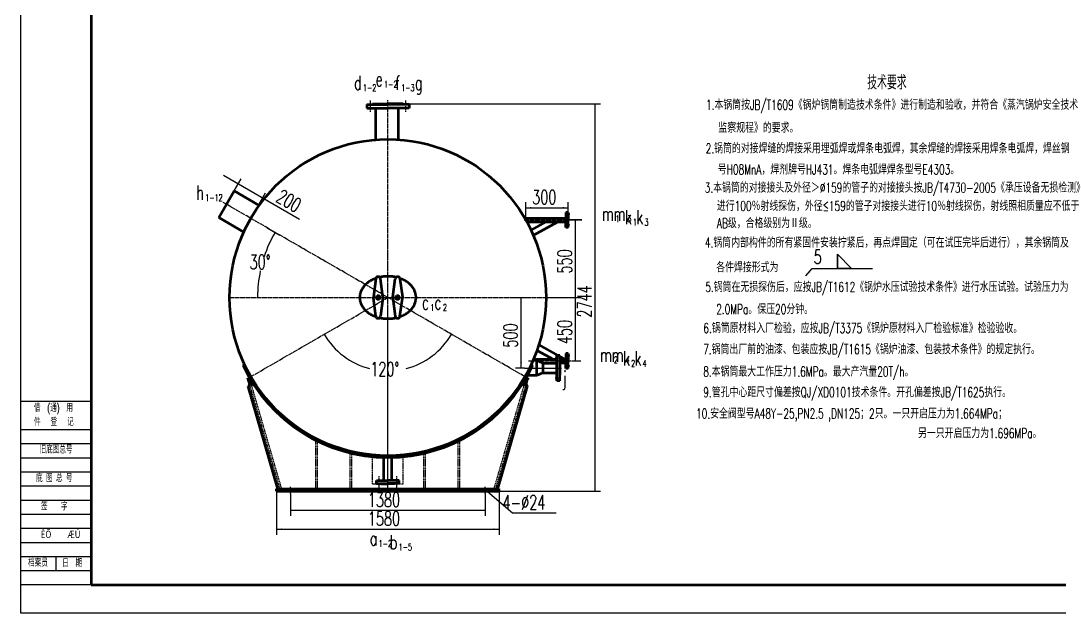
# Model space of a CAD drawing. Header units: millimetres. Extents: x -5940 to 5940, y -4200 to 4200.
# Drawn here: x -5940 to 1430, y -4200 to 0 of the extents above; entities that cross this region are included whole.
import ezdxf

# ---------------------------------------------------------------- set-up
doc = ezdxf.new("R2010")
doc.units = ezdxf.units.MM
doc.linetypes.add('EB_DASH', pattern=[6, 3, -3])
doc.linetypes.add('EB_DASHDOT', pattern=[39, 30, -3, 3, -3])
for name, color, linetype, lineweight in [('CAXA0', 7, 'Continuous', 70), ('CAXA1', 1, 'EB_DASHDOT', 25), ('CAXA2', 6, 'EB_DASH', 25), ('CAXA3', 7, 'Continuous', 25), ('CAXA4', 3, 'Continuous', 25)]:
    doc.layers.add(name, color=color, linetype=linetype, lineweight=lineweight)
doc.styles.add('UserTxtStyle13', font='', dxfattribs={"width": 0.667})
doc.styles.add('标准', font='ROMANS.SHX', dxfattribs={"width": 0.667, "bigfont": 'HZTXT.SHX'})
doc.styles.get('UserTxtStyle13').set_extended_font_data('FangSong_GB2312')
doc.dimstyles.new('标准', dxfattribs={"dimscale": 20, "dimtxt": 5, "dimasz": 2, "dimexe": 2, "dimexo": 0, "dimtad": 1, "dimdec": 1, "dimzin": 12, "dimdsep": 46, "dimtxsty": '标准', "dimcen": 0, "dimdle": 6, "dimaunit": 1, "dimazin": 2, "dimtfac": 1, "dimtdec": 3, "dimtmove": 0, "dimatfit": 3, "dimfxl": 0, "dimtolj": 1, "dimtzin": 0, "dimarcsym": 0})

# ---------------------------------------------------------------- blocks, each defined once
blk = doc.blocks.new('CAXBLOCK74', base_point=(-327.7, -1755.7))
at = {"layer": 'CAXA4', "linetype": 'Continuous', "lineweight": 25}
blk.add_hatch(color=0, dxfattribs=at).paths.add_polyline_path([(-373.8, -1808.9), (-343.8, -1782), (-351.4, -1775.4)], flags=0)
at = {"layer": 'CAXA4', "color": 0, "linetype": 'Continuous', "lineweight": 35}
for p, q in [((-149.2, -1755.7), (-149.2, -1655.7)), ((-49.2, -1755.7), (-149.2, -1655.7)), ((-149.2, -1755.7), (-49.2, -1755.7))]:
    blk.add_line(p, q, dxfattribs=at)
at = {"layer": 'CAXA4', "color": 0, "linetype": 'Continuous', "lineweight": 25}
for p, q in [((-373.8, -1808.9), (-327.7, -1755.7)), ((-327.7, -1755.7), (99.3, -1755.7))]:
    blk.add_line(p, q, dxfattribs=at)
at = {"layer": 'CAXA4', "color": 0, "linetype": 'Continuous', "lineweight": 25, "insert": (-317.7, -1623.2), "char_height": 100, "attachment_point": 1, "style": '标准'}
blk.add_mtext('5', dxfattribs=at)
blk = doc.blocks.new('CAXBLOCK84')
at = {"layer": 'CAXA4', "attachment_point": 1, "style": '标准'}
for s, insert, char_height in [('d', (-3577.6, -389.4), 100), ('1-2', (-3513.9, -451.3), 47.62)]:
    blk.add_mtext(s, dxfattribs=dict(at, insert=insert, char_height=char_height))
blk = doc.blocks.new('CAXBLOCK85')
at = {"layer": 'CAXA4', "attachment_point": 1, "style": '标准'}
for s, insert, char_height in [('e', (-3424.4, -364.4), 100), ('1-2', (-3363.9, -426.3), 47.62)]:
    blk.add_mtext(s, dxfattribs=dict(at, insert=insert, char_height=char_height))
blk = doc.blocks.new('CAXBLOCK86')
at = {"layer": 'CAXA4', "attachment_point": 1, "style": '标准'}
for s, insert, char_height in [('f', (-3284.3, -389.4), 100), ('1-3', (-3242.9, -451.3), 47.62)]:
    blk.add_mtext(s, dxfattribs=dict(at, insert=insert, char_height=char_height))
blk = doc.blocks.new('CAXBLOCK87')
at = {"layer": 'CAXA4', "attachment_point": 1, "style": '标准'}
for s, insert, char_height in [('c', (-3095.9, -1947.3), 100), ('1', (-3035.4, -2009.2), 47.6)]:
    blk.add_mtext(s, dxfattribs=dict(at, insert=insert, char_height=char_height))
blk = doc.blocks.new('CAXBLOCK88')
at = {"layer": 'CAXA4', "attachment_point": 1, "style": '标准'}
for s, insert, char_height in [('c', (-3007.3, -1947.3), 100), ('2', (-2946.8, -2009.2), 47.6)]:
    blk.add_mtext(s, dxfattribs=dict(at, insert=insert, char_height=char_height))
blk = doc.blocks.new('*CAXBLOCK8990')
at = {"layer": 'CAXA4', "linetype": 'Continuous', "lineweight": 25}
for points in [[(-2359.1, -1325.2), (-2319.1, -1330.2), (-2319.1, -1320.2)], [(-2057.7, -1325.2), (-2097.7, -1330.2), (-2097.7, -1320.2)]]:
    blk.add_hatch(color=0, dxfattribs=at).paths.add_polyline_path(points, flags=0)
at = {"layer": 'CAXA4', "color": 0, "linetype": 'Continuous', "lineweight": 25}
for p, q in [((-2359.1, -1411.8), (-2359.1, -1285.2)), ((-2359.1, -1325.2), (-2057.7, -1325.2)), ((-2057.7, -1417.3), (-2057.7, -1285.2))]:
    blk.add_line(p, q, dxfattribs=at)
at = {"layer": 'CAXA4', "color": 0, "linetype": 'Continuous', "lineweight": 25, "insert": (-2313.7, -1200.2), "char_height": 100, "attachment_point": 1, "style": '标准'}
blk.add_mtext('300', dxfattribs=at)
blk = doc.blocks.new('*CAXBLOCK9091')
at = {"layer": 'CAXA4', "linetype": 'Continuous', "lineweight": 25}
for points in [[(-2391.7, -1961.8), (-2386.7, -2001.8), (-2396.7, -2001.8)], [(-2391.7, -2461.8), (-2386.7, -2421.8), (-2396.7, -2421.8)]]:
    blk.add_hatch(color=0, dxfattribs=at).paths.add_polyline_path(points, flags=0)
at = {"layer": 'CAXA4', "color": 0, "linetype": 'Continuous', "lineweight": 25}
for p, q in [((-2473.4, -1961.8), (-2351.7, -1961.8)), ((-2391.7, -2461.8), (-2391.7, -1961.8)), ((-2367.2, -2461.8), (-2431.7, -2461.8))]:
    blk.add_line(p, q, dxfattribs=at)
at = {"layer": 'CAXA4', "color": 0, "linetype": 'Continuous', "lineweight": 25, "insert": (-2516.7, -2317.1), "char_height": 100, "attachment_point": 1, "rotation": 90, "style": '标准'}
blk.add_mtext('500', dxfattribs=at)
blk = doc.blocks.new('*CAXBLOCK9192')
at = {"layer": 'CAXA4', "linetype": 'Continuous', "lineweight": 25}
for points in [[(-3787.9, -2222.1), (-3770.7, -2258.8), (-3762.4, -2253.1)], [(-2886.3, -2222.1), (-2903.5, -2258.8), (-2911.7, -2253.1)]]:
    blk.add_hatch(color=0, dxfattribs=at).paths.add_polyline_path(points, flags=0)
at = {"layer": 'CAXA4', "color": 0, "linetype": 'Continuous', "lineweight": 25}
for start, end in [(210, 255.5854), (284.4146, 330)]:
    blk.add_arc((-3337.1, -1961.8), 520.5, start, end, dxfattribs=at)
at = {"layer": 'CAXA4', "color": 0, "linetype": 'Continuous', "lineweight": 25, "insert": (-3461.6, -2419.9), "char_height": 100, "attachment_point": 1, "style": '标准'}
blk.add_mtext('120{%%D}', dxfattribs=at)
blk = doc.blocks.new('*CAXBLOCK9293')
at = {"layer": 'CAXA4', "linetype": 'Continuous', "lineweight": 25}
for points in [[(-4137.2, -1499.8), (-4160.9, -1532.6), (-4152.1, -1537.2)], [(-4261, -1961.8), (-4265.2, -1921.6), (-4255.2, -1922.1)]]:
    blk.add_hatch(color=0, dxfattribs=at).paths.add_polyline_path(points, flags=0)
at = {"layer": 'CAXA4', "color": 0, "linetype": 'Continuous', "lineweight": 25}
blk.add_line((-4193.2, -1467.5), (-4102.6, -1519.8), dxfattribs=at)
for start, end in [(150, 161.7639), (168.18779, 180)]:
    blk.add_arc((-3337.1, -1961.8), 924, start, end, dxfattribs=at)
at = {"layer": 'CAXA4', "color": 0, "linetype": 'Continuous', "lineweight": 25, "insert": (-4317.4, -1660.2), "char_height": 100, "attachment_point": 1, "style": '标准'}
blk.add_mtext('30{%%D}', dxfattribs=at)
blk = doc.blocks.new('*CAXBLOCK9394')
at = {"layer": 'CAXA4', "linetype": 'Continuous', "lineweight": 25}
for points in [[(-4027.1, -3470.1), (-3987.1, -3475.1), (-3987.1, -3465.1)], [(-2647.1, -3470.1), (-2687.1, -3475.1), (-2687.1, -3465.1)]]:
    blk.add_hatch(color=0, dxfattribs=at).paths.add_polyline_path(points, flags=0)
at = {"layer": 'CAXA4', "color": 0, "linetype": 'Continuous', "lineweight": 25}
for p, q in [((-4027.1, -3350.9), (-4027.1, -3510.1)), ((-2647.1, -3350.9), (-2647.1, -3510.1)), ((-4027.1, -3470.1), (-2647.1, -3470.1))]:
    blk.add_line(p, q, dxfattribs=at)
at = {"layer": 'CAXA4', "color": 0, "linetype": 'Continuous', "lineweight": 25, "insert": (-3479.1, -3345.1), "char_height": 100, "attachment_point": 1, "style": '标准'}
blk.add_mtext('1380', dxfattribs=at)
blk = doc.blocks.new('*CAXBLOCK9495')
at = {"layer": 'CAXA4', "linetype": 'Continuous', "lineweight": 25}
for points in [[(-4127.1, -3603.7), (-4087.1, -3608.7), (-4087.1, -3598.7)], [(-2547.1, -3603.7), (-2587.1, -3608.7), (-2587.1, -3598.7)]]:
    blk.add_hatch(color=0, dxfattribs=at).paths.add_polyline_path(points, flags=0)
at = {"layer": 'CAXA4', "color": 0, "linetype": 'Continuous', "lineweight": 25}
for p, q in [((-4127.1, -3317.8), (-4127.1, -3643.7)), ((-2547.1, -3317.8), (-2547.1, -3643.7)), ((-4127.1, -3603.7), (-2547.1, -3603.7))]:
    blk.add_line(p, q, dxfattribs=at)
at = {"layer": 'CAXA4', "color": 0, "linetype": 'Continuous', "lineweight": 25, "insert": (-3479.1, -3478.7), "char_height": 100, "attachment_point": 1, "style": '标准'}
blk.add_mtext('1580', dxfattribs=at)
blk = doc.blocks.new('*CAXBLOCK9596')
at = {"layer": 'CAXA4', "linetype": 'Continuous', "lineweight": 25}
blk.add_hatch(color=0, dxfattribs=at).paths.add_polyline_path([(-2647.1, -3323), (-2619.9, -3352.8), (-2613.4, -3345.2)], flags=0)
at = {"layer": 'CAXA4', "color": 0, "linetype": 'Continuous', "lineweight": 25}
for p, q in [((-2647.1, -3323), (-2453, -3489)), ((-2453, -3489), (-2144.8, -3489))]:
    blk.add_line(p, q, dxfattribs=at)
at = {"layer": 'CAXA4', "color": 0, "linetype": 'Continuous', "lineweight": 25, "insert": (-2523.3, -3364), "char_height": 100, "attachment_point": 1, "style": '标准'}
blk.add_mtext('4-{%%C}24', dxfattribs=at)
blk = doc.blocks.new('*CAXBLOCK9798')
at = {"layer": 'CAXA4', "linetype": 'Continuous', "lineweight": 25}
for points in [[(-2008.7, -1411.8), (-2013.7, -1451.8), (-2003.7, -1451.8)], [(-2008.7, -1961.8), (-2013.7, -1921.8), (-2003.7, -1921.8)]]:
    blk.add_hatch(color=0, dxfattribs=at).paths.add_polyline_path(points, flags=0)
at = {"layer": 'CAXA4', "color": 0, "linetype": 'Continuous', "lineweight": 25}
for p, q in [((-1962.2, -1411.8), (-2048.7, -1411.8)), ((-2008.7, -1411.8), (-2008.7, -1961.8)), ((-2212.1, -1961.8), (-1968.7, -1961.8))]:
    blk.add_line(p, q, dxfattribs=at)
at = {"layer": 'CAXA4', "color": 0, "linetype": 'Continuous', "lineweight": 25, "insert": (-2133.7, -1792.1), "char_height": 100, "attachment_point": 1, "rotation": 90, "style": '标准'}
blk.add_mtext('550', dxfattribs=at)
blk = doc.blocks.new('*CAXBLOCK9899')
at = {"layer": 'CAXA4', "linetype": 'Continuous', "lineweight": 25}
for points in [[(-2008.7, -1961.8), (-2013.7, -2001.8), (-2003.7, -2001.8)], [(-2008.7, -2411.8), (-2013.7, -2371.8), (-2003.7, -2371.8)]]:
    blk.add_hatch(color=0, dxfattribs=at).paths.add_polyline_path(points, flags=0)
at = {"layer": 'CAXA4', "color": 0, "linetype": 'Continuous', "lineweight": 25}
for p, q in [((-2122.7, -1961.8), (-1968.7, -1961.8)), ((-2008.7, -1961.8), (-2008.7, -2411.8)), ((-2028.3, -2411.8), (-1968.7, -2411.8))]:
    blk.add_line(p, q, dxfattribs=at)
at = {"layer": 'CAXA4', "color": 0, "linetype": 'Continuous', "lineweight": 25, "insert": (-2133.7, -2292.1), "char_height": 100, "attachment_point": 1, "rotation": 90, "style": '标准'}
blk.add_mtext('450', dxfattribs=at)
blk = doc.blocks.new('*CAXBLOCK99100')
at = {"layer": 'CAXA4', "linetype": 'Continuous', "lineweight": 25}
for points in [[(-1868.3, -589.8), (-1863.3, -629.8), (-1873.3, -629.8)], [(-1868.3, -3333.8), (-1863.3, -3293.8), (-1873.3, -3293.8)]]:
    blk.add_hatch(color=0, dxfattribs=at).paths.add_polyline_path(points, flags=0)
at = {"layer": 'CAXA4', "color": 0, "linetype": 'Continuous', "lineweight": 25}
for p, q in [((-3228.1, -589.8), (-1828.3, -589.8)), ((-1868.3, -3333.8), (-1868.3, -589.8)), ((-2547.1, -3333.8), (-1828.3, -3333.8))]:
    blk.add_line(p, q, dxfattribs=at)
at = {"layer": 'CAXA4', "color": 0, "linetype": 'Continuous', "lineweight": 25, "insert": (-1993.3, -2103.9), "char_height": 100, "attachment_point": 1, "rotation": 90, "style": '标准'}
blk.add_mtext('2744', dxfattribs=at)
blk = doc.blocks.new('CAXBLOCK100')
at = {"layer": 'CAXA4', "attachment_point": 1, "style": '标准'}
for s, insert, char_height in [('m', (-1737.8, -1317.8), 100), ('3', (-1639.2, -1379.8), 47.6)]:
    blk.add_mtext(s, dxfattribs=dict(at, insert=insert, char_height=char_height))
blk = doc.blocks.new('CAXBLOCK101')
at = {"layer": 'CAXA4', "attachment_point": 1, "style": '标准'}
for s, insert, char_height in [('k', (-1656.5, -1342.8), 100), ('1', (-1599.2, -1404.8), 47.6)]:
    blk.add_mtext(s, dxfattribs=dict(at, insert=insert, char_height=char_height))
blk = doc.blocks.new('CAXBLOCK102')
at = {"layer": 'CAXA4', "attachment_point": 1, "style": '标准'}
for s, insert, char_height in [('k', (-1575.2, -1342.8), 100), ('3', (-1517.8, -1404.8), 47.6)]:
    blk.add_mtext(s, dxfattribs=dict(at, insert=insert, char_height=char_height))
blk = doc.blocks.new('CAXBLOCK103')
at = {"layer": 'CAXA4', "attachment_point": 1, "style": '标准'}
for s, insert, char_height in [('m', (-1820.6, -1317.8), 100), ('1', (-1722, -1379.8), 47.6)]:
    blk.add_mtext(s, dxfattribs=dict(at, insert=insert, char_height=char_height))
blk = doc.blocks.new('CAXBLOCK104')
at = {"layer": 'CAXA4', "attachment_point": 1, "style": '标准'}
for s, insert, char_height in [('m', (-1833.5, -2318.3), 100), ('2', (-1734.9, -2380.2), 47.6)]:
    blk.add_mtext(s, dxfattribs=dict(at, insert=insert, char_height=char_height))
blk = doc.blocks.new('CAXBLOCK105')
at = {"layer": 'CAXA4', "attachment_point": 1, "style": '标准'}
for s, insert, char_height in [('m', (-1750.7, -2318.3), 100), ('4', (-1652.1, -2380.2), 47.6)]:
    blk.add_mtext(s, dxfattribs=dict(at, insert=insert, char_height=char_height))
blk = doc.blocks.new('CAXBLOCK106')
at = {"layer": 'CAXA4', "attachment_point": 1, "style": '标准'}
for s, insert, char_height in [('k', (-1669.4, -2343.3), 100), ('2', (-1612.1, -2405.2), 47.6)]:
    blk.add_mtext(s, dxfattribs=dict(at, insert=insert, char_height=char_height))
blk = doc.blocks.new('CAXBLOCK107')
at = {"layer": 'CAXA4', "attachment_point": 1, "style": '标准'}
for s, insert, char_height in [('k', (-1588.1, -2343.3), 100), ('4', (-1530.7, -2405.2), 47.6)]:
    blk.add_mtext(s, dxfattribs=dict(at, insert=insert, char_height=char_height))
blk = doc.blocks.new('CAXBLOCK112', base_point=(-5440, -4000))
at = {"layer": 'CAXA3'}
for p, q in [((-5440, -2700), (-5940, -2700)), ((-5440, -2900), (-5940, -2900)), ((-5440, -3000), (-5940, -3000)), ((-5440, -3100), (-5940, -3100)), ((-5440, -3200), (-5940, -3200)), ((-5440, -3300), (-5940, -3300)), ((-5440, -3400), (-5940, -3400)), ((-5440, -3500), (-5940, -3500)), ((-5440, -3600), (-5940, -3600)), ((-5440, -3700), (-5940, -3700)), ((-5440, -3800), (-5940, -3800)), ((-5690, -3900), (-5690, -3800)), ((-5440, -3900), (-5940, -3900)), ((-5440, -4000), (-5940, -4000))]:
    blk.add_line(p, q, dxfattribs=at)
at = {"layer": 'CAXA0', "linetype": 'Continuous', "lineweight": 25, "char_height": 52, "attachment_point": 1}
for s, insert, style in [('借  (通)  用', (-5847.1, -2719.4), '标准'), ('件   登   记', (-5847.1, -2819.5), '标准'), ('旧底图总号', (-5807.2, -3015), '标准'), ('底 图 总 号', (-5831.9, -3217.6), '标准'), ('签    字', (-5796.8, -3418.1), '标准'), ('\\fFangSong_GB2312|b0|i0|p34;ÈÕ    ÆÚ', (-5798.6, -3615), 'UserTxtStyle13'), ('档案员', (-5888.3, -3817.3), '标准'), ('日  期', (-5645.9, -3820.1), '标准')]:
    blk.add_mtext(s, dxfattribs=dict(at, insert=insert, style=style))
blk = doc.blocks.new('CAXBLOCK111', base_point=(5740, -4000))
at = {"layer": 'CAXA0', "linetype": 'Continuous', "lineweight": 70}
for p, q in [((-5440, 4000), (-5440, -4000)), ((-5440, -4000), (5740, -4000))]:
    blk.add_line(p, q, dxfattribs=at)
at = {"layer": 'CAXA3', "linetype": 'Continuous', "lineweight": 25}
for p, q in [((-5940, -4200), (-5940, 4200)), ((5940, -4200), (-5940, -4200))]:
    blk.add_line(p, q, dxfattribs=at)
at = {"layer": 'CAXA0'}
blk.add_blockref('CAXBLOCK112', (-5440, -4000), dxfattribs=at)
blk = doc.blocks.new('CAXBLOCK119')
at = {"layer": 'CAXA4', "attachment_point": 1, "style": '标准'}
for s, insert, char_height in [('a', (-3465.7, -3620.6), 100), ('1-2', (-3402, -3682.5), 47.62)]:
    blk.add_mtext(s, dxfattribs=dict(at, insert=insert, char_height=char_height))
blk = doc.blocks.new('CAXBLOCK120')
at = {"layer": 'CAXA4', "attachment_point": 1, "style": '标准'}
for s, insert, char_height in [('b', (-3324.4, -3645.6), 100), ('1-5', (-3260.7, -3707.5), 47.62)]:
    blk.add_mtext(s, dxfattribs=dict(at, insert=insert, char_height=char_height))
blk = doc.blocks.new('*CAXBLOCK124125')
at = {"layer": 'CAXA4', "linetype": 'Continuous', "lineweight": 25}
for points in [[(-4398, -1155.4), (-4435.1, -1139.7), (-4430.1, -1131.1)], [(-4224.8, -1255.4), (-4192.6, -1279.7), (-4187.6, -1271.1)]]:
    blk.add_hatch(color=0, dxfattribs=at).paths.add_polyline_path(points, flags=0)
at = {"layer": 'CAXA4', "color": 0, "linetype": 'Continuous', "lineweight": 25}
for p, q in [((-4501.9, -1095.4), (-3964.4, -1405.7)), ((-4427.2, -1206), (-4378, -1120.8)), ((-4308.7, -1400.8), (-4204.8, -1220.8))]:
    blk.add_line(p, q, dxfattribs=at)
at = {"layer": 'CAXA4', "color": 0, "linetype": 'Continuous', "lineweight": 25, "insert": (-4088.6, -1189.7), "char_height": 100, "attachment_point": 1, "rotation": 330, "style": '标准'}
blk.add_mtext('200', dxfattribs=at)
blk = doc.blocks.new('CAXBLOCK125')
at = {"layer": 'CAXA4', "attachment_point": 1, "style": '标准'}
for s, insert, char_height in [('h', (-4695.6, -1168.5), 100), ('1-12', (-4631.9, -1230.4), 47.62)]:
    blk.add_mtext(s, dxfattribs=dict(at, insert=insert, char_height=char_height))

msp = doc.modelspace()

# ---------------------------------------------------------------- linework, layer by layer
at = {"layer": 'CAXA0'}
for p, q in [((-3487.06, -592.83), (-3487.06, -619.83)), ((-3487.06, -592.83), (-3337.06, -592.83)), ((-3487.06, -619.83), (-3337.06, -619.83)), ((-3446.06, -589.83), (-3446.06, -592.83)), ((-3446.06, -589.83), (-3337.06, -589.83)), ((-3421.59, -843.34), (-3421.59, -619.83)), ((-3228.06, -589.83), (-3337.06, -589.83)), ((-3187.06, -592.83), (-3337.06, -592.83)), ((-3187.06, -619.83), (-3337.06, -619.83)), ((-3262.59, -842.55), (-3262.59, -619.83)), ((-3228.06, -589.83), (-3228.06, -592.83)), ((-3187.06, -592.83), (-3187.06, -619.83)), ((-4536.7, -1395.66), (-4427.2, -1206)), ((-4249.35, -1308.67), (-4427.2, -1206)), ((-4358.85, -1498.33), (-4536.7, -1395.66)), ((-2059.7, -1359.33), (-2075.7, -1359.33)), ((-2075.7, -1359.33), (-2075.7, -1411.83)), ((-2059.7, -1359.33), (-2059.7, -1411.83)), ((-2057.7, -1384.33), (-2059.7, -1384.33)), ((-2057.7, -1384.33), (-2057.7, -1411.83)), ((-2321.99, -1483.8), (-2214.04, -1424.33)), ((-2305.54, -1520.41), (-2131.15, -1424.33)), ((-2075.7, -1464.33), (-2075.7, -1411.83)), ((-2059.7, -1464.33), (-2075.7, -1464.33)), ((-2059.7, -1464.33), (-2059.7, -1411.83)), ((-2057.7, -1439.33), (-2059.7, -1439.33)), ((-3422.66, -1829.23), (-3439.66, -1957.31)), ((-3371.66, -1957.31), (-3388.66, -1829.23)), ((-3302.46, -1957.31), (-3285.46, -1829.23)), ((-3251.46, -1829.23), (-3234.46, -1957.31)), ((-3422.66, -2094.42), (-3439.66, -1966.34)), ((-3371.66, -1966.34), (-3388.66, -2094.42)), ((-3302.46, -1966.34), (-3285.46, -2094.42)), ((-3251.46, -2094.42), (-3234.46, -1966.34)), ((-2279.55, -2336.72), (-2165.93, -2399.33)), ((-2266.66, -2298.16), (-2132.95, -2371.83)), ((-2280.74, -2407.83), (-2307.51, -2407.83)), ((-2303.87, -2399.33), (-2139.75, -2399.33)), ((-2237.68, -2427.33), (-2280.74, -2407.83)), ((-2280.74, -2515.83), (-2280.74, -2407.83)), ((-2237.68, -2427.33), (-2139.75, -2427.33)), ((-2237.68, -2427.33), (-2237.68, -2496.33)), ((-2118.75, -2371.83), (-2139.75, -2371.83)), ((-2139.75, -2551.83), (-2139.75, -2371.83)), ((-2118.75, -2512.73), (-2118.75, -2371.83)), ((-2118.75, -2379.65), (-2083.03, -2399.33)), ((-2118.75, -2399.33), (-2075.7, -2399.33)), ((-2115.75, -2410.93), (-2118.75, -2410.93)), ((-2115.75, -2512.73), (-2115.75, -2410.93)), ((-2059.7, -2359.33), (-2075.7, -2359.33)), ((-2075.7, -2359.33), (-2075.7, -2411.83)), ((-2075.7, -2464.33), (-2075.7, -2411.83)), ((-2059.7, -2359.33), (-2059.7, -2411.83)), ((-2057.7, -2384.33), (-2059.7, -2384.33)), ((-2059.7, -2464.33), (-2059.7, -2411.83)), ((-2057.7, -2384.33), (-2057.7, -2411.83)), ((-2057.7, -2439.33), (-2057.7, -2411.83)), ((-4364.23, -2442.33), (-4353.36, -2437.25)), ((-2309.89, -2442.33), (-2320.76, -2437.25)), ((-2237.68, -2496.33), (-2280.74, -2515.83)), ((-2237.68, -2496.33), (-2139.75, -2496.33)), ((-2059.7, -2464.33), (-2075.7, -2464.33)), ((-2057.7, -2439.33), (-2059.7, -2439.33)), ((-4319.13, -2528.83), (-4330.2, -2532.04)), ((-4316.62, -2578.83), (-4330.2, -2532.04)), ((-4316.62, -2578.83), (-4328.24, -2590.45)), ((-4304.62, -2578.83), (-4319.13, -2528.83)), ((-4288.52, -2578.83), (-4316.62, -2578.83)), ((-2385.61, -2578.83), (-2357.51, -2578.83)), ((-2369.51, -2578.83), (-2354.99, -2528.83)), ((-2357.51, -2578.83), (-2343.92, -2532.04)), ((-2357.51, -2578.83), (-2345.88, -2590.45)), ((-2354.99, -2528.83), (-2343.92, -2532.04)), ((-2280.74, -2515.83), (-2347.6, -2515.83)), ((-2118.75, -2551.83), (-2139.75, -2551.83)), ((-2118.75, -2551.83), (-2118.75, -2512.73)), ((-2115.75, -2512.73), (-2118.75, -2512.73)), ((-4117.06, -3317.83), (-4328.24, -2590.45)), ((-2557.06, -3317.83), (-2345.88, -2590.45)), ((-3365.56, -3259.83), (-3365.56, -3095.47)), ((-3308.56, -3259.83), (-3308.56, -3095.47)), ((-3417.06, -3280.83), (-3417.06, -3259.83)), ((-3417.06, -3259.83), (-3337.06, -3259.83)), ((-3417.06, -3280.83), (-3337.06, -3280.83)), ((-3387.06, -3283.83), (-3387.06, -3280.83)), ((-3387.06, -3283.83), (-3337.06, -3283.83)), ((-3257.06, -3259.83), (-3337.06, -3259.83)), ((-3257.06, -3280.83), (-3337.06, -3280.83)), ((-3287.06, -3283.83), (-3337.06, -3283.83)), ((-3287.06, -3283.83), (-3287.06, -3280.83)), ((-3257.06, -3280.83), (-3257.06, -3259.83)), ((-4127.06, -3317.83), (-2547.06, -3317.83)), ((-4127.06, -3333.83), (-4127.06, -3317.83)), ((-4127.06, -3333.83), (-2547.06, -3333.83)), ((-2547.06, -3333.83), (-2547.06, -3317.83))]:
    msp.add_line(p, q, dxfattribs=at)
at = {"layer": 'CAXA0', "linetype": 'Continuous', "lineweight": 70}
for p, q in [((-2366.25, -1399.33), (-2075.7, -1399.33)), ((-2057.7, -1417.27), (-2057.7, -1384.33)), ((-2057.7, -1439.33), (-2057.7, -1384.33)), ((-2352.19, -1424.33), (-2075.7, -1424.33)), ((-2115.75, -2424.33), (-2075.7, -2424.33))]:
    msp.add_line(p, q, dxfattribs=at)
at = {"layer": 'CAXA0', "color": 1, "linetype": 'EB_DASHDOT', "lineweight": 25}
for p, q in [((-2115.75, -2391.08), (-2151.19, -2391.08)), ((-2115.75, -2532.58), (-2151.19, -2532.58))]:
    msp.add_line(p, q, dxfattribs=at)
at = {"layer": 'CAXA0'}
for points in [[(-3412.52, -1949.94), (-3419.38, -1961.83), (-3412.52, -1973.71), (-3398.8, -1973.71), (-3391.94, -1961.83), (-3398.8, -1949.94), (-3412.52, -1949.94)], [(-3275.32, -1949.94), (-3282.18, -1961.83), (-3275.32, -1973.71), (-3261.6, -1973.71), (-3254.74, -1961.83), (-3261.6, -1949.94), (-3275.32, -1949.94)]]:
    msp.add_lwpolyline(points, dxfattribs=at)
msp.add_circle((-3337.06, -1961.83), 1122, dxfattribs=at)
for centre, radius, start, end in [((-3405.66, -1831.49), 17.15, 7.560843, 172.439157), ((-3268.46, -1831.49), 17.15, 7.560843, 172.439157), ((-3405.66, -1961.83), 34.3, 172.439157, 187.560843), ((-3405.66, -1961.83), 34.3, 172.439157, 187.560843), ((-3405.66, -1961.83), 34.3, 352.439157, 7.560843), ((-3405.66, -1961.83), 34.3, 352.439157, 7.560843), ((-3268.46, -1961.83), 34.3, 172.439157, 187.560843), ((-3268.46, -1961.83), 34.3, 172.439157, 187.560843), ((-3268.46, -1961.83), 34.3, 352.439157, 7.560843), ((-3268.46, -1961.83), 34.3, 352.439157, 7.560843), ((-3405.66, -2092.17), 17.15, 187.560843, 352.439157), ((-3268.46, -2092.17), 17.15, 187.560843, 352.439157), ((-3337.06, -1961.83), 1134, 205.07, 334.93)]:
    msp.add_arc(centre, radius, start, end, dxfattribs=at)
for points, weights, knots in [([(-3421.91, -1825.99), (-3537.06, -1866.45), (-3537.06, -1961.83), (-3537.06, -2057.2), (-3421.91, -2097.66)], [0.879815619478, 0.791537147756, 1, 0.791537147756, 0.879815619478], [0, 0, 0, 189.8184786, 189.8184786, 379.6369573, 379.6369573, 379.6369573]), ([(-3279.32, -1818.21), (-3307.56, -1811.83), (-3337.06, -1811.83), (-3366.56, -1811.83), (-3394.8, -1818.21)], [0.907485930796, 0.942425420217, 1, 0.942425420217, 0.907485930796], [0, 0, 0, 58.2037055, 58.2037055, 116.4074109, 116.4074109, 116.4074109]), ([(-3394.8, -2105.44), (-3366.56, -2111.83), (-3337.06, -2111.83), (-3307.56, -2111.83), (-3279.32, -2105.44)], [0.907485930796, 0.942425420217, 1, 0.942425420217, 0.907485930796], [0, 0, 0, 58.2037055, 58.2037055, 116.4074109, 116.4074109, 116.4074109])]:
    msp.add_rational_spline(points, weights, degree=2, knots=knots, dxfattribs=at)
for points, weights in [([(-3137.06, -1961.83), (-3137.06, -1866.45), (-3252.22, -1825.99)], [1, 0.791537147757, 0.879815619478]), ([(-3252.22, -2097.66), (-3137.06, -2057.2), (-3137.06, -1961.83)], [0.879815619478, 0.791537147757, 1])]:
    msp.add_rational_spline(points, weights, degree=2, dxfattribs=at)
at = {"layer": 'CAXA1'}
for p, q in [((-3462.06, -565.31), (-3462.06, -644.9)), ((-3212.06, -565.31), (-3212.06, -644.9)), ((-3337.06, -1961.83), (-4504.39, -1287.87)), ((-2047.63, -1374.33), (-2083.27, -1374.33)), ((-2046.81, -1449.33), (-2085.96, -1449.33)), ((-2047.63, -2374.33), (-2083.27, -2374.33)), ((-2046.81, -2449.33), (-2085.96, -2449.33)), ((-3337.06, -3313.21), (-3337.06, -3128.53)), ((-3399.56, -3308.34), (-3399.56, -3228.75)), ((-3274.56, -3308.34), (-3274.56, -3228.75)), ((-4027.06, -3350.95), (-4027.06, -3303.23)), ((-2647.06, -3350.95), (-2647.06, -3303.23))]:
    msp.add_line(p, q, dxfattribs=at)
at = {"layer": 'CAXA1', "linetype": 'EB_DASHDOT', "lineweight": 25}
for p, q in [((-3337.06, -3333.83), (-3337.06, -563.7)), ((-2370.27, -1411.83), (-1962.19, -1411.83)), ((-4462.06, -1961.83), (-2212.06, -1961.83)), ((-4307.76, -2522.26), (-3337.06, -1961.83)), ((-2335.23, -2540.24), (-3337.06, -1961.83)), ((-2339.36, -2411.83), (-2021.63, -2411.83)), ((-2367.19, -2461.83), (-2105.12, -2461.83)), ((-3337.06, -3286.83), (-3337.06, -3063.81))]:
    msp.add_line(p, q, dxfattribs=at)
at = {"layer": 'CAXA2'}
for p, q in [((-4102.06, -3317.83), (-4316.62, -2578.83)), ((-4090.06, -3317.83), (-4304.62, -2578.83)), ((-2584.06, -3317.83), (-2369.51, -2578.83)), ((-2572.06, -3317.83), (-2357.51, -2578.83)), ((-3847.06, -3317.83), (-3847.06, -2974.67)), ((-3835.06, -3317.83), (-3835.06, -2980.63)), ((-2839.06, -3317.83), (-2839.06, -2980.63)), ((-2827.06, -3317.83), (-2827.06, -2974.67)), ((-3604.06, -3317.83), (-3604.06, -3063.95)), ((-3592.06, -3317.83), (-3592.06, -3066.78)), ((-3446.56, -3283.83), (-3446.56, -3090.53)), ((-3227.56, -3283.83), (-3227.56, -3090.53)), ((-3082.06, -3317.83), (-3082.06, -3066.78)), ((-3070.06, -3317.83), (-3070.06, -3063.95)), ((-3446.56, -3283.83), (-3227.56, -3283.83))]:
    msp.add_line(p, q, dxfattribs=at)

# ---------------------------------------------------------------- block references
at = {"layer": 'CAXA0'}
msp.add_blockref('CAXBLOCK111', (5740, -4000), dxfattribs=at)
at = {"layer": 'CAXA4', "linetype": 'Continuous', "lineweight": 25}
for name in ['CAXBLOCK84', 'CAXBLOCK85', 'CAXBLOCK86', 'CAXBLOCK125', 'CAXBLOCK103', 'CAXBLOCK100', 'CAXBLOCK101', 'CAXBLOCK102', 'CAXBLOCK87', 'CAXBLOCK88', 'CAXBLOCK104', 'CAXBLOCK105', 'CAXBLOCK106', 'CAXBLOCK107', 'CAXBLOCK119', 'CAXBLOCK120']:
    msp.add_blockref(name, (0, 0), dxfattribs=at)
at = {"layer": 'CAXA4'}
for name, p in [('CAXBLOCK74', (-327.7, -1755.71)), ('*CAXBLOCK9596', (0, 0))]:
    msp.add_blockref(name, p, dxfattribs=at)

# ---------------------------------------------------------------- texts
at = {"layer": 'CAXA4', "linetype": 'Continuous', "lineweight": 25, "attachment_point": 1, "style": '标准'}
for s, insert, char_height in [('g', (-3145.81, -389.4), 100), ('技术要求', (61.65, -386.87), 100), ('1.本锅筒按JB/T1609《锅炉锅筒制造技术条件》进行制造和验收，并符合《蒸汽锅炉安全技术', (-1081.27, -560.62), 69.993), ('监察规程》的要求。', (-993.22, -723.62), 69.993), ('2.锅筒的对接焊缝的焊接采用埋弧焊或焊条电弧焊，其余焊缝的焊接采用焊条电弧焊，焊丝钢', (-1083.59, -869.31), 70), ('号H08MnA，焊剂牌号HJ431。焊条电弧焊焊条型号E4303。', (-997.35, -1019.36), 70), ('3.本锅筒的对接接头及外径＞{%%C}159的管子的对接接头按JB/T4730-2005《承压设备无损检测》', (-1090.46, -1148.09), 70), ('进行100％射线探伤，外径≤159的管子对接接头进行10％射线探伤，射线照相质量应不低于', (-1004.23, -1277.61), 70), ('AB级，合格级别为Ⅱ级。', (-1004.23, -1399.57), 70), ('4.锅筒内部构件的所有紧固件安装拧紧后，再点焊固定（可在试压完毕后进行），其余锅筒及', (-1088.73, -1537.43), 69.9937), ('各件焊接形式为          ', (-1008.59, -1712.76), 69.9937), ('5.锅筒在无损探伤后，应按JB/T1612《锅炉水压试验技术条件》进行水压试验。试验压力为', (-1086.35, -1852.13), 69.9937), ('2.0MPa。保压20分钟。', (-1008.81, -2009.57), 69.9937), ('6.锅筒原材料入厂检验，应按JB/T3375《锅炉原材料入厂检验标准》检验验收。', (-1100.06, -2143.93), 70), ('7.锅筒出厂前的油漆、包装应按JB/T1615《锅炉油漆、包装技术条件》的规定执行。', (-1101, -2293.57), 69.9937), ('j', (-2098.24, -2483.74), 100), ('8.本锅筒最大工作压力1.6MPa。最大产汽量20T/h。', (-1100.77, -2452.02), 70), ('9.管孔中心距尺寸偏差按QJ/XD0101技术条件。开孔偏差按JB/T1625执行。', (-1100.63, -2598.32), 70), ('10.安全阀型号A48Y-25,PN2.5 ,DN125；2只。一只开启压力为1.664MPa；', (-1151.86, -2749.6), 70), ('另一只开启压力为1.696MPa。', (422.12, -2888.71), 69.9937)]:
    msp.add_mtext(s, dxfattribs=dict(at, insert=insert, char_height=char_height))

# ---------------------------------------------------------------- dimensions: what is measured, and where the dimension line sits
at = {"layer": 'CAXA4'}
for base, p1, p2, angle, text, picture, middle in [((-1868.32, -1961.83), (-2547.06, -3333.83), (-3228.06, -589.83), 90, '2744', '*CAXBLOCK99100', (-1930.82, -1961.83)), ((-4060, -1350.55), (-4427.2, -1206), (-4308.74, -1400.83), 150, '200', '*CAXBLOCK124125', (-4028.66, -1296.48)), ((-2008.67, -1686.83), (-1962.19, -1411.83), (-2212.06, -1961.83), 90, '550', '*CAXBLOCK9798', (-2071.17, -1686.83)), ((-2391.69, -2211.83), (-2367.19, -2461.83), (-2473.4, -1961.83), 90, '500', '*CAXBLOCK9091', (-2454.19, -2211.83)), ((-2008.67, -2186.83), (-2122.67, -1961.83), (-2028.31, -2411.83), 90, '450', '*CAXBLOCK9899', (-2071.17, -2186.83)), ((-3337.06, -3470.13), (-4027.06, -3350.95), (-2647.06, -3350.95), 180, '1380', '*CAXBLOCK9394', (-3337.06, -3407.63))]:
    dim = msp.add_linear_dim(base=base, p1=p1, p2=p2, angle=angle, text=text, dimstyle='标准', dxfattribs=at)
    dim.commit()
    dim.dimension.update_dxf_attribs({"geometry": picture, "text_midpoint": middle})
for base, p1, p2, text, picture, middle in [((-2208.41, -1325.21), (-2359.11, -1411.83), (-2057.7, -1417.27), '300', '*CAXBLOCK8990', (-2208.41, -1262.71)), ((-3337.06, -3603.65), (-4127.06, -3317.83), (-2547.06, -3317.83), '1580', '*CAXBLOCK9495', (-3337.06, -3541.15))]:
    dim = msp.add_linear_dim(base=base, p1=p1, p2=p2, text=text, dimstyle='标准', dxfattribs=at)
    dim.commit()
    dim.dimension.update_dxf_attribs({"geometry": picture, "text_midpoint": middle})
for base, line1, line2, text, picture, middle in [((-4229.55, -1722.69), ((-4193.18, -1467.54), (-4537.69, -1268.64)), ((-4462.06, -1961.83), (-2212.06, -1961.83)), '30{%%D}', '*CAXBLOCK9293', (-4229.55, -1722.69)), ((-3337.06, -2482.35), ((-4307.76, -2522.26), (-3337.06, -1961.83)), ((-2335.23, -2540.24), (-3337.06, -1961.83)), '120{%%D}', '*CAXBLOCK9192', (-3337.06, -2482.35))]:
    dim = msp.add_angular_dim_2l(base=base, line1=line1, line2=line2, text=text, dimstyle='标准', dxfattribs=at)
    dim.commit()
    dim.dimension.update_dxf_attribs({"geometry": picture, "text_midpoint": middle})

doc.saveas('drawing.dxf')
